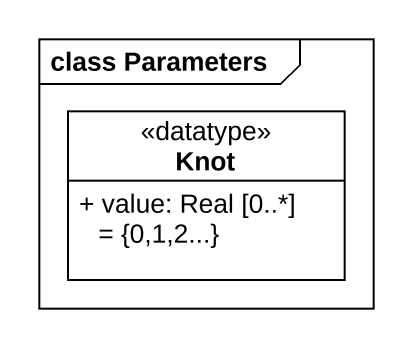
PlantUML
@startuml
mainframe class Parameters
hide circle
hide empty members
skinparam classAttributeIconSize 0
class Knot <<datatype>> {
  + value: Real [0..*] = {0,1,2...}
}
@enduml
